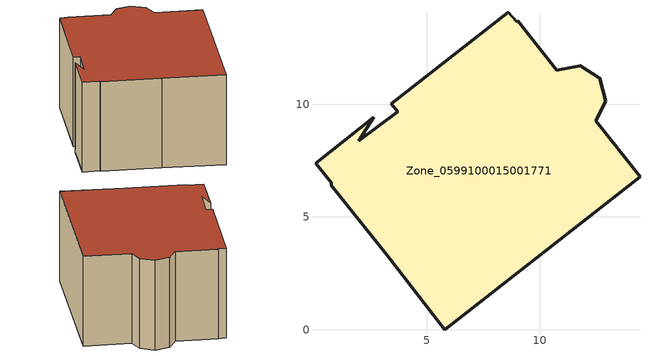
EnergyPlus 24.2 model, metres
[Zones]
Zone_0599100015001771
 floor ground (C_G): 8.61,14.07 8.98,13.66 9.03,13.7 10.75,11.5 11.79,11.7 12.67,11.14 12.93,10.13 12.49,9.27 14.45,6.79 5.8,0 3.22,3.32 0.73,6.43 0.78,6.5 0.06,7.39 2.65,9.42 1.98,8.37 3.69,9.67 3.42,10.02 z0.76
 wall outside (C_F): 12.93,10.13 12.67,11.14 11.79,11.7 10.75,11.5 9.03,13.7 8.98,13.66 8.61,14.07 3.42,10.02 3.69,9.67 1.98,8.37 2.65,9.42 0.06,7.39 0.78,6.5 0.73,6.43 3.22,3.32 5.8,0 14.45,6.79 12.49,9.27 12.93,10.13 z0.76:7.01
 roof outside (C_R): 9.03,13.7 8.98,13.66 8.61,14.07 3.42,10.02 3.69,9.67 1.98,8.37 2.65,9.42 0.06,7.39 0.78,6.5 0.73,6.43 3.22,3.32 5.8,0 14.45,6.79 12.49,9.27 12.93,10.13 12.67,11.14 11.79,11.7 10.75,11.5 z7.01
[BUILDING]
Pand.0599100015001771: North Axis=0; Terrain=City; Loads Convergence Tolerance Value=0.04; Temperature Convergence Tolerance Value=0.4; Solar Distribution=FullExterior; Maximum Number of Warmup Days=25; Minimum Number of Warmup Days=1
[Site:Location]
Rotterdam.The.Hague.AP_ZH_NLD Design_Conditions: Latitude=51.96; Longitude=4.45; Time Zone=1; Elevation=-4.5
[SITE:GROUNDTEMPERATURE:BUILDINGSURFACE]
18, 18, 18, 18, 18, 18, 18, 18, 18, 18, 18, 18
[MATERIAL] Thermal Absorptance=0.9; Solar Absorptance=0.7; Visible Absorptance=0.7
Name | Roughness | Thickness | Conductivity | Density | Specific Heat
G.TC.1975-1991 | MediumSmooth | 0.15 | 0.288461 | 540 | 1210
F.TC.1975-1991 | Rough | 0.3 | 0.230769 | 1920 | 840
R.TC.1975-1991 | MediumRough | 0.2 | 0.153846 | 1500 | 1000
[CONSTRUCTION]
C_G: G.TC.1975-1991
C_F: F.TC.1975-1991
C_R: R.TC.1975-1991
[ZONE]
Zone_0599100015001771: Type=1; Multiplier=1; Ceiling Height=Autocalculate; Volume=Autocalculate; Floor Area=autocalculate; Part of Total Floor Area=Yes
[ZONEINFILTRATION:DESIGNFLOWRATE]
Infil_Zone_0599100015001771: Zone or ZoneList or Space or SpaceList=Zone_0599100015001771; Schedule=AlwaysOn; Design Flow Rate Calculation Method=Flow/Area; Flow Rate per Floor Area=0.003; Constant Term Coefficient=1; Temperature Term Coefficient=0; Velocity Term Coefficient=0; Velocity Squared Term Coefficient=0
[HVACTEMPLATE:ZONE:IDEALLOADSAIRSYSTEM]
Zone_0599100015001771: Maximum Heating Supply Air Temperature=50; Minimum Cooling Supply Air Temperature=13; Maximum Heating Supply Air Humidity Ratio=0.0156; Minimum Cooling Supply Air Humidity Ratio=0.0077; Heating Limit=NoLimit; Cooling Limit=NoLimit; Dehumidification Control Type=ConstantSensibleHeatRatio; Cooling Sensible Heat Ratio=0.7; Dehumidification Setpoint=60; Humidification Control Type=None; Humidification Setpoint=30; Outdoor Air Method=None; Outdoor Air Flow Rate per Person=0.00944; Outdoor Air Flow Rate per Zone Floor Area=0; Outdoor Air Flow Rate per Zone=0; Demand Controlled Ventilation Type=None; Outdoor Air Economizer Type=NoEconomizer; Heat Recovery Type=None; Sensible Heat Recovery Effectiveness=0.7; Latent Heat Recovery Effectiveness=0.65
[ZONECONTROL:THERMOSTAT]
ThermostatControl_Zone_0599100015001771: Zone or ZoneList=Zone_0599100015001771; Control Type Schedule=DualSetpointControlType; Control 1=Thermostat_Zone_0599100015001771; Temperature Difference Between Cutout And Setpoint=0
[THERMOSTATSETPOINT:DUALSETPOINT]
Thermostat_Zone_0599100015001771: Heating Setpoint Temperature Schedule=HeatingSetpoint_Zone_0599100015001771; Cooling Setpoint Temperature Schedule=CoolingSetpoint_Zone_0599100015001771
[SCHEDULE:COMPACT]
HeatingSetpoint_Zone_0599100015001771: Through: 12/31, For: AllDays, Until: 24:00, 21
CoolingSetpoint_Zone_0599100015001771: Through: 12/31, For: AllDays, Until: 24:00, 24
DualSetpointControlType: Through: 12/31, For: AllDays, Until: 24:00, 4
AlwaysOn: Through: 12/31, For: AllDays, Until: 24:00, 1
